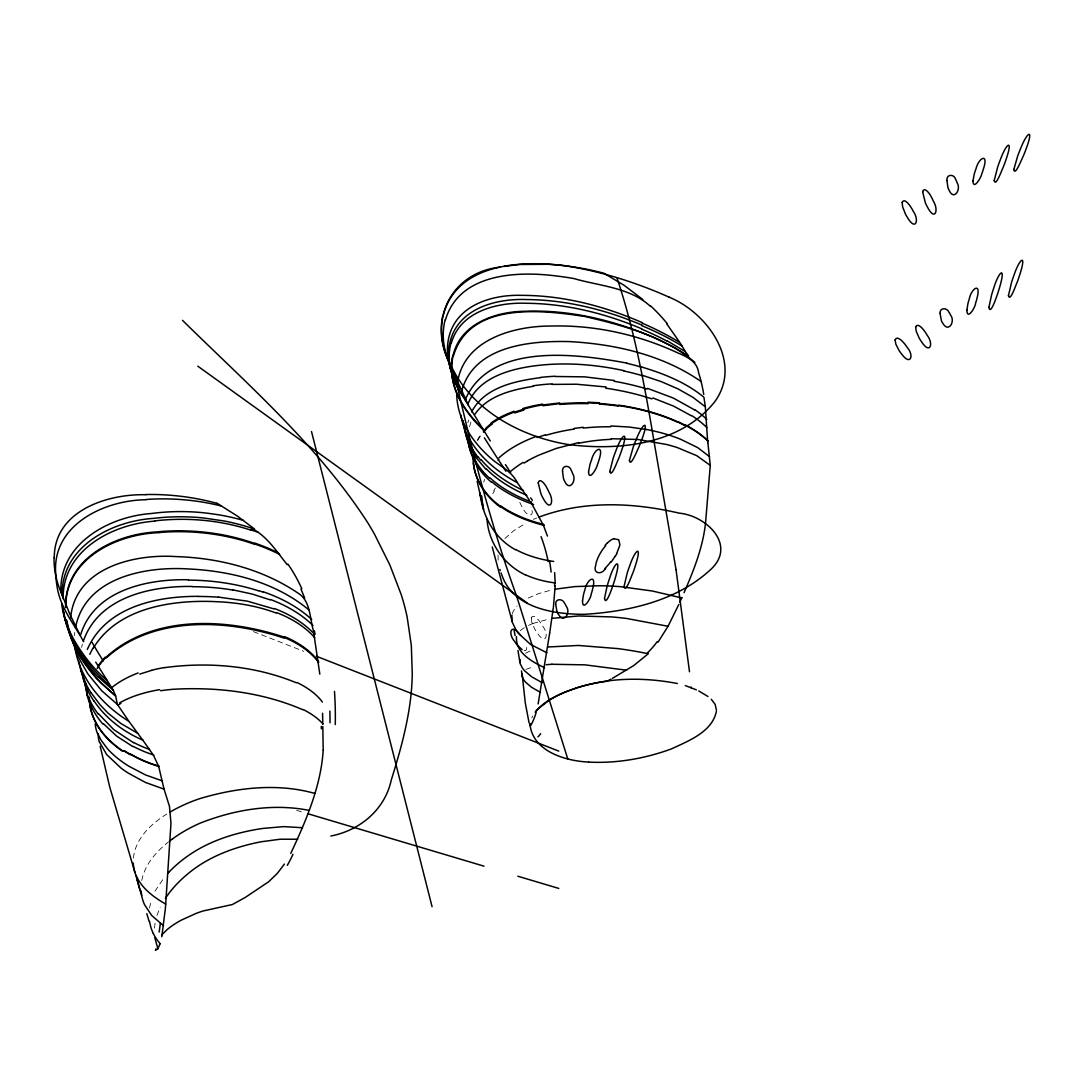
<?xml version="1.0" encoding="UTF-8"?>
<svg xmlns="http://www.w3.org/2000/svg" width="1084" height="1084" viewBox="0 0 1084 1084"><rect width="100%" height="100%" fill="white"/><g stroke="black" fill="none" stroke-linecap="round" stroke-linejoin="round"><path stroke-width="0.75" stroke-dasharray="5 3.75" d="M498.057 555.198L498.179 560.794M74.511 635.63L74.782 632.297M154.484 928.121L155.066 923.107M133.427 858.04C135.392 838.501 150.988 823.908 166.76 814.07M149.457 908.121L151.394 899.734M141.76 880.547C144.728 864.666 155.988 851.889 168.277 842.119M467.936 422.801L468.573 420.009M81.612 647.392L82.398 644.194M469.494 426.866L471.106 421.649M156.923 915.424L160.229 907.24M483.681 482.123L484.629 479.426M531.851 717.893L532.745 715.968M154.958 891.211L164.511 877.064M504.914 538.518L513.518 530.862L525.483 523.342M497.678 460.7L499.358 459.115M525.469 653.232L528.613 651.687A87.885 21.707 5.6 0 1 530.55 650.983M525.984 669.37L533.951 666.538M528.274 598.002L538.938 593.49L551.851 589.899M533.396 519.385L536.783 517.962M532.894 623.476L549.683 618.842M524.128 650.657C527.596 651.525 526.892 646.606 525.97 644.736M296.677 810.398L304.753 812.797M253.412 631.606L303.777 651.321M519.792 502.366L520.862 504.67A95.392 55.081 -60 0 0 523.26 508.843C526.919 516.905 535.631 517.678 530.889 507.014M492.841 493.708A97.194 59.457 -9.3 0 1 494.453 490.916M493.654 490.808A100.866 61.368 -9.9 0 1 495.415 488.003M520.266 630.752A88.617 26.924 2.8 0 1 523.03 628.517A90.135 27.398 2.8 0 1 524.71 627.46M528.518 625.4A90.135 27.398 2.8 0 1 532.962 623.49M477.136 440.578A101.503 55.352 3.2 0 1 481.161 433.966M477.949 440.253A100.975 55.162 3 0 1 482.068 433.952M512.285 613.842A109.389 39.119 0.1 0 1 512.949 611.891L514.656 608.883A93.861 33.563 0 0 1 517.054 606.01M531.255 618.015L531.81 622.27L534.71 628.964A95.392 55.081 -60 0 0 537.257 632.961C545.604 645.779 549.439 634.845 542.799 626.308A95.392 55.081 -60 0 0 540.252 622.311C538.707 620.116 533.138 613.07 531.255 618.015"/><path stroke-width="1.5" d="M60.948 592.853C58.563 544.127 108.495 516.553 151.259 513.518A160.188 114.254 -0.9 0 1 208.887 513.396L218.968 514.846A178.033 126.977 -0.9 0 1 243.426 520.401M555.184 585.739L553.423 607.013M529.913 723.76C532.244 751.158 565.143 760.968 588.49 762.066M62.154 595.712C60.772 547.244 111.042 521.038 153.467 518.396A158.847 112.221 -0.5 0 1 203.02 517.922L224.388 521.025A177.844 125.636 -0.5 0 1 249.97 527.583C265.987 534.656 276.461 551.255 287.206 564.683M65.596 607.203C64.498 557.935 116.815 532.976 159.619 531.797M323.181 750.114L322.829 726.51M65.772 607.636C64.864 558.423 117.248 533.734 159.985 532.623M323.181 750.426C320.905 786.252 305.932 821.022 290.742 853.46M63.143 598.774C62.276 550.374 112.262 524.06 154.768 521.147M716.389 711.321C712.242 731.998 688.299 740.995 671.308 748.949C644.953 758.583 616.647 763.57 588.558 762.079M54.254 557.582C54.308 510.957 106.95 493.748 145.825 494.738M530.428 723.624C528.775 731.592 536.133 714.641 536.119 712.025M161.787 936.779L165.418 908.175L170.974 823.434L169.483 806.428L164.05 789.152L158.765 766.794M707.96 443.437L710.264 465.375L705.576 522.691M705.508 523.355C702.784 547.596 693.719 570.496 684.045 592.677M538.138 703.923L549.696 632.988M70.609 617.772C75.365 567.609 133.996 553.788 175.92 556.58C219.605 557.921 264.117 569.385 300.254 594.655C310.634 602.989 309.848 619.045 313.561 631.132M549.723 632.799L553.287 607.867M522.109 673.841L525.333 703.245L529.087 722.933M519.995 659.56L520.198 663.638L522.325 667.907A177.912 43.875 5.8 0 0 524.561 670.725L531.634 676.782L542.163 682.676M457.312 383.966C462.895 339.807 513.369 325.877 551.268 326.04C594.75 324.888 638.408 334.536 677.771 352.91C687.432 356.907 697.391 361.663 698.665 372.991C700.982 379.983 702.5 387.205 703.76 394.454M75.46 627.839C84.972 577.636 144.619 566.282 187.735 568.924C230.499 570.861 275.011 581.918 308.601 609.655M516.499 636.714C515.117 652.46 532.271 662.039 544.588 667.703M442.949 316.203C456.012 263.724 519.615 260.092 564.208 265.621C600.333 271.122 635.725 282.301 669.113 297.151M461.486 391.717C473.396 345.755 530.144 340.539 569.696 341.609C615.604 344.143 662.934 354.969 701.131 381.568M453.302 356.311C469.413 301.433 541.309 309.834 585.075 316.528C623.327 325.525 664.478 336.311 694.83 362.408M453.126 355.376C460.483 323.208 496.567 311.243 525.997 311.257C565.374 309.807 604.655 318.154 641.254 332.327M445.483 319.78C459.372 272.965 517.773 270.783 557.867 276.163A170.825 103.888 9.3 0 1 573.978 278.574C599.208 285.946 630.007 287.477 650.115 306.081M160.147 943.649L157.871 948.785L154.849 937.741M80.473 635.265C93.888 590.211 147.221 578.748 188.453 579.777M451.378 342.91C460.47 311.216 497.448 302.097 526.567 303.276C566.227 303.642 605.387 313.425 641.782 328.818M450.632 339.848C459.806 307.829 497.068 298.357 526.567 299.55C566.39 299.848 605.739 309.699 642.256 325.227M465.537 399.007C491.16 342.056 577.149 353.804 626.877 363.099M83.387 640.996C98.685 597.04 151.042 585.753 192.369 586.471M467.719 404.63C477.028 379.698 505.212 370.443 529.209 366.636C560.591 361.717 592.799 363.912 623.761 370.592M681.944 597.447L679.776 602.325M678.801 604.506L668.056 626.267L658.029 642.135M616.579 553.721L619.682 545.672A15.975 14.309 34 0 0 619.872 544.439L618.707 539.724L614.018 538.802M471.594 411.906C484.562 387.137 515.212 381.012 540.51 377.638M615.292 555.997L611.349 561.864M93.238 648.273C115.283 611.498 161.719 601.755 201.543 601.363A164.348 104.606 -3.6 0 1 216.57 601.701C236.827 602.487 257.125 605.888 276.149 613.029M284.387 864.084L277.301 873.433L268.669 881.753L245.336 897.389L232.382 904.53L203.304 910.926A64.959 27.981 -11.1 0 0 196.136 913.392L181.096 920.235A76.734 33.048 -11.1 0 0 166.814 929.882L161.692 934.964M165.364 898.324L169.578 892.457A87.506 55.514 -30.8 0 1 188.494 873.311C206.773 858.189 229.293 849.07 252.22 843.677A170.784 108.698 -30.9 0 1 261.447 841.726L280.228 839.219L297.693 839.233M474.914 414.21C487.963 395.348 512.258 389.793 533.545 386.243M535.171 712.147C545.401 699.586 560.821 693.11 575.821 688.218M605.089 545.333L607.108 543.152M167.749 873.392L169.443 871.577M105.866 657.392C153.115 614.221 226.868 618.165 283.927 637.04M106.205 658.002C153.643 615.17 227.247 619.221 284.252 638.151M486.337 429.088L485.767 429.643A100.975 55.162 3 0 0 483.491 432.231M604.967 569.181C601.335 575.048 592.758 573.504 595.658 565.672A35.352 32.872 0.7 0 1 596.308 562.271A50.514 47.127 7.3 0 1 605.658 545.767M169.267 841.319L172.37 838.975M157.857 948.812L155.364 950.302M547.664 646.999L578.422 645.454L618.043 648.625A108.82 27.032 5.8 0 1 629.858 650.359A116.245 28.861 5.8 0 1 648.273 653.747L633.733 665.549L612.474 678.34M523.978 463.071L527.583 460.93M170.147 812.024L173.63 810.033A93.847 52.953 -17.9 0 1 200.174 798.501C236.881 787.634 277.45 782.824 314.753 793.42M118.142 704.952L120.92 703.38M610.956 679.153L607.04 681.24A77.438 32.926 -10.6 0 0 575.753 688.15M538.965 517.109C583.775 500.252 633.246 502.461 679.221 513.152C706.971 515.767 737.906 546.065 709.559 570.536C675.928 601.132 628.286 611.661 584.113 614.33C553.599 614.316 512.827 608.07 501.716 574.642M572.474 689.356L566.011 691.822A76.734 32.628 -10.6 0 0 548.965 700.454L538.463 708.502A64.959 27.628 -10.6 0 0 536.038 711.118M537.257 437.502L545.238 434.86M514.737 412.95L523.789 410.037M515.036 411.974L523.735 409.224M139.768 674.085L151.557 670.413M573.504 689.018C606.742 677.378 643.029 676.931 677.364 683.503M330.85 836.021C360.159 830.317 384.901 809.612 391.283 779.979C399.779 752.852 407.53 725.277 410.782 696.958A301.853 174.267 60 0 0 412.272 674.018L411.324 645.427L407.164 617.094A162.099 93.59 60 0 0 401.216 594.628L389.955 565.198L374.536 534.263A176.272 101.774 60 0 0 367.747 522.732C317.869 445.429 247.545 384.359 182.505 320.349M578.734 442.57L556.051 448.491L539.154 455.023A95.839 56.111 -11.8 0 0 527.515 460.876M500.225 267.125C451.242 272.341 427.733 320.214 449.887 363.167C470.307 409.359 519.561 436.405 567.65 444.44C618.666 451.025 679.749 444.86 714.397 402.205C743.556 362.991 707.689 312.802 669.126 297.165M555.401 589.168L574.683 586.607L599.791 585.739A107.804 38.631 0.2 0 1 620.807 586.701L652.365 591.01L681.741 597.921M542.935 405.741L559.561 403.627M543.098 404.969L559.642 402.936M503.924 266.42L519.561 264.482M164.226 667.676C208.399 661.633 254.97 665.684 296.366 682.798M552.935 618.259L578.599 615.969L611.268 616.904A108.386 33.076 2.9 0 1 626.498 618.449L668.056 626.267M574.208 428.41L583.192 427.259M145.92 499.738C103.942 500.158 51.449 525.212 55.758 574.235A170.825 116.557 2.9 0 0 56.91 585.36C59.579 606.81 73.671 623.395 83.658 641.674M520.09 264.482L548.179 264.293A181.231 116.584 6.5 0 1 604.018 273.276L624.154 285.336L642.812 299.509M551.878 664.262L585.035 664.858L626.593 670.21M552.244 384.386L576.566 384.224L606.119 386.974M554.954 376.487L584.628 376.853L614.371 380.484M611.213 438.708L637.88 439.494L666.552 444.481A174.118 105.975 -11.6 0 1 676.89 447.421L696.782 455.687L710.264 465.375M198.142 596.349C157.519 596.214 108.414 606.322 88.793 646.308A126.245 79.593 -5.3 0 0 87.33 649.397M610.793 425.971L629.099 427.028L646.592 429.535M588.287 402.801L599.344 403.329M588.165 402.205L599.493 402.774M218.412 597.094L247.558 601.2L274.049 608.923M302.463 827.715L283.723 826.618L263.209 828.393A177.912 110.405 -27.5 0 0 253.331 830.019C231.19 834.192 209.32 841.563 190.472 854.138A87.885 54.336 -27.4 0 0 169.483 871.59M233.128 589.913L252.301 594.086L270.187 599.858M308.981 810.358C272.748 803.176 234.469 809.653 200.418 823.041A88.617 52.411 -22.5 0 0 189.361 828.366A90.135 53.346 -22.5 0 0 172.397 839.002M162.451 780.927L145.5 774.924L128.847 766.212A157.492 78.807 0.4 0 1 107.722 749.03L101.069 740.209L97.614 733.312M164.05 789.152L145.446 782.445L127.844 772.865A174.118 77.52 2.6 0 1 120.88 767.96L106.639 754.545L99.66 742.283M685.278 685.576L696.375 689.844M307.978 813.759L484.033 866.17M517.827 876.224L558.775 888.419M641.471 366.948C663.354 373.479 685.156 382.124 703.109 396.568M643.002 375.511L661.254 381.622L678.056 388.912L692.92 397.327L705.345 406.798L707.595 441.039M647.582 388.397L673.245 398.031L694.885 410.064M250.905 529.873L258.182 532.325M258.602 590.604L263.127 592.135M652.853 397.95L673.462 406.066L691.267 415.728M546.905 652.771L530.415 644.357L518.125 633.002A198.765 71.016 0.2 0 1 516.065 630.143L512.42 622.501L492.244 546.973M316.379 656.254L558.775 751.117M642.392 322.707C604.316 306.027 563.097 295.336 521.35 295.349C493.315 294.482 458.803 304.306 449.724 334.197A160.188 90.541 11.9 0 0 450.294 367.341M158.657 766.415L153.522 755.331L142.803 740.101C123.386 731.795 105.866 718.516 93.996 700.914M302.815 709.735C262.477 692.242 217.315 686.836 173.657 689.248A97.194 46.084 2.7 0 0 160.649 690.738M678.259 422.204L685.278 425.687M678.421 421.893L685.44 425.389M142.803 740.101L137.641 733.258L120.825 723.448L108.224 713.286L100.162 704.925L91.273 693.042M540.469 692.391L531.634 687.351L525.726 682.351A170.784 35.582 7.7 0 1 523.843 680.02L522.136 676.389L521.485 670.955M698.746 690.955L707.987 696.497M525.171 574.805C503.924 564.737 488.599 542.854 487.028 519.331M666.89 340.688L685.305 351.568L688.625 355.986L673.787 347.137L654.695 337.883A226.258 130.961 9.6 0 0 641.159 332.436M529.317 500.049L517.339 482.665C490.862 468.667 466.066 445.524 460.741 414.833M133.481 742.703L113.712 729.573L98.549 713.814M132.885 746.605L116.584 736.063L103.359 723.638M165.73 904.097C153.522 897.132 141.367 888.162 135.785 874.802A107.804 61.029 -17.9 0 1 133.278 863.04M130.243 754.41L123.928 750.507M515.51 549.737C494.602 538.626 482.394 516.052 480.009 492.99L483.667 509.683M130.134 754.667L123.847 750.765M137.641 733.258C134.822 729.247 131.869 725.331 128.955 721.375C102.98 705.345 80.501 679.898 75.175 648.977M517.339 482.665C512.434 472.773 503.084 467.638 494.453 461.269C474.25 444.833 457.407 421.297 456.689 394.441M217.085 503.247L237.803 516.363L254.605 529.1M163.521 925.75L151.692 915.479L144.578 904.734A108.386 64.39 -22.4 0 1 141.747 895.967L141.11 890.967M522.082 649.655L517.366 645.197A95.392 55.081 -60 0 1 514.615 641.443C507.434 633.246 511.242 622.69 520.035 634.614A95.392 55.081 -60 0 1 520.767 635.522M197.803 366.189L526.919 602.785M128.495 720.752L117.397 704.383L101.774 690.82L87.682 673.652L77.167 655.021L71.72 638.205M117.397 704.383L115.636 696.009L96.015 678.096L79.728 656.01L71.205 638.395L66.503 620.129M115.636 696.009L101.3 683.313L91.002 671.85A226.258 155.784 0.1 0 1 83.996 662.527M500.266 507.014C486.404 497.177 475.781 481.662 473.708 465.212M499.914 505.93C486.418 496.228 475.93 481.377 473.6 464.955A147.221 80.216 2 0 1 473.071 458.424M115.405 695.467L113.346 690.359L98.644 677.31M703.909 397.232L705.345 406.798M491.418 482.231C480.32 472.814 472.055 460.022 468.925 445.741M709.532 456.649L697.73 447.638L680.562 439.237A157.492 92.181 -7 0 0 646.62 429.494M489.385 478.085C480.646 469.982 473.464 459.982 469.765 448.586M711.294 699.248L715.155 704.424L716.429 710.142M485.618 468.966L476.526 458.071L469.941 446.54M478.356 457.177L480.673 459.995M666.768 323.872L680.373 343.316M490.28 440.998L464.968 399.766M531.119 502.583L543.409 525.333M468.491 404.413L464.087 397.449A177.844 101.49 11.3 0 1 454.765 381.405L450.239 368.452A158.847 90.65 11.3 0 1 450.592 339.834M680.738 343.804L685.305 351.568M83.807 659.465C73.753 645.332 66.07 629.14 63.793 611.823M84.064 662.5C75.324 649.682 68.59 635.197 66.354 619.736M505.429 464.602L510.632 472.624M113.346 690.359L95.731 662.134M466.256 400.416L448.925 362.788M79.2 633.435L69.715 613.896L61.964 594.588M86.002 683.774L80.948 671.064L78.766 661.362M87.099 688.801L83.414 679.438L81.11 669.898M300.959 589.1L304.672 597.989M543.694 526.025L547.461 536.106M501.309 573.572L501.038 572.867M87.072 693.232L83.36 677.717M500.252 570.563L499.914 569.439M450.239 367.341L452.434 373.424A178.033 100.622 11.9 0 0 460.443 388.587M617.04 278.1C634.763 331.067 644.723 386.148 653.977 441.107M516.96 597.094L567.759 758.908M516.905 596.932C490.388 523.707 471.255 448.058 454.115 372.164M146.801 913.622L149.064 921.251M134.972 872.552L109.714 786.943L100.189 746.199M137.194 880.14L141.611 895.411M135.934 875.466L140.161 890.736M87.167 694.858L84.945 682.5M311.501 431.513L432.082 906.739M481.039 498.464L477.163 481.391M514.101 630.658L515.13 635.563M482.99 506.946L481.662 495.876M512.176 621.538L511.756 617.717M149.538 921.454L150.635 926.454A108.82 67.479 -27.3 0 0 153.318 933.514M517.976 650.481L519.941 662.595M653.923 440.809L676.05 569.656M707.676 441.432L707.879 442.814M676.077 569.886L689.492 671.768M61.598 603.449C63.861 621.945 72.289 639.154 83.183 654.058A204.876 146.272 -1.3 0 0 107.275 680.698M691.091 686.931L691.186 687.649M62.628 606.186C64.566 624.492 72.709 641.592 83.346 656.416A199.89 141.381 -0.9 0 0 109.362 685.034M319.807 674.112L314.238 636.376M89.254 699.559L89.565 702.432A148.738 88.183 -4.5 0 0 122.885 751.063M314.048 634.425L314.197 635.942M554.642 572.664L555.184 583.26M89.254 697.093L89.389 699.966M322.571 713.258L322.788 724.044M449.115 362.761A164.226 105.649 6.5 0 1 442.651 316.162M450.93 366.446A165.107 100.663 9.3 0 1 445.158 319.712M642.013 323.086A204.876 114.958 12 0 1 679.018 342.029M641.836 325.688A199.89 113.183 11.4 0 1 681.863 345.918M482.624 428.641A168.183 98.156 9.7 0 1 468.776 413.221A164.145 95.948 9.6 0 1 451.865 374.657M465.239 399.739A165.364 93.332 11.5 0 1 451.012 342.815M641.525 329.089A216.001 120.785 11.6 0 1 666.606 340.891M483.654 430.24A167.492 97.926 9.6 0 1 469.087 414.196A164.023 96.056 9.4 0 1 451.784 372.368M451.567 371.406A164.145 95.948 9.6 0 1 452.814 355.308M505.889 471.242A147.519 11.03 57.3 0 1 484.385 437.8M451.649 369.129A164.023 96.056 9.4 0 1 452.976 356.257M523.491 490.551A135.337 80.094 4.8 0 1 481.255 459.846M526.851 495.307A129.552 74.837 4.6 0 1 486.201 468.803M478.058 457.245A154.849 92.438 4.4 0 1 463.125 420.768M626.782 363.276A188.955 110.676 4.5 0 1 641.362 367.11M532.352 500.307A62.547 34.431 69.8 0 1 530.699 497.881M531.648 502.082A122.099 67.94 4.3 0 1 490.009 477.881M469.819 446.554A157.763 91.937 4.4 0 1 464.887 428.559M623.598 370.904A180.025 102.966 4.3 0 1 642.785 375.796M533.64 504.534A117.655 63.129 4.5 0 1 492.055 482.041M468.871 445.741A161.801 90.907 4.4 0 1 467.312 437.123M540.401 377.422A126.245 65.989 4.1 0 1 554.872 376.27M614.059 381.243A167.071 91.747 4 0 1 647.013 389.034M695.169 409.942A119.768 67.479 3.5 0 1 706.809 419.359M543.829 524.453A110.27 59.579 1.2 0 1 500.483 505.7M469.765 448.695A164.348 89.064 4.7 0 1 469.182 445.944M468.749 443.193A164.348 89.064 4.7 0 1 468.464 440.443M533.206 385.782A120.812 61.07 4.3 0 1 552.027 383.885M605.726 388.18A159.511 84.078 4.2 0 1 651.904 398.858M691.66 415.551A120.771 65.596 3.7 0 1 706.836 427.543M544.209 525.374A110.053 59.566 1 0 1 500.822 506.784M541.092 536.688A174.565 133.007 32.3 0 1 548.152 561.62M549.629 561.498A226.719 167.221 37.1 0 1 551.119 572.054M553.734 561.458A101.706 59.471 -6.7 0 1 515.781 549.561M554.615 583.395A111.395 85.243 -34.2 0 1 554.588 585.861M555.36 582.948A96.232 58.861 -11.7 0 1 525.306 574.696M509.9 471.974A100.866 61.368 -9.9 0 1 523.003 462.448M578.856 443.207A127.953 76.937 -11.6 0 1 611.064 439.345M657.189 641.701A127.709 99.877 9.2 0 1 647.284 653.11M540.672 733.719A226.285 39.431 87.3 0 1 537.894 736.863M546.187 664.736A87.506 18.279 7.5 0 1 552 664.302M650.441 305.742A177.491 176.678 -19.2 0 1 667.161 323.56M685.833 425.172A121.516 66.273 0.6 0 1 708.096 440.903M685.657 425.456A121.516 66.381 0.4 0 1 708.164 441.283M607.216 543.247A20.135 18.807 45.5 0 1 613.91 538.558M616.715 553.788A65.907 59.173 11.8 0 1 615.441 556.078M610.861 561.607A64.566 54.417 -11.6 0 1 605.116 568.273M605.658 568.653A40.365 29.742 -22.2 0 1 605.062 569.236M483.342 431.283A101.503 55.352 3.2 0 1 485.795 428.681M485.944 428.112A90.5 49.471 3.6 0 1 491.77 423.329M491.025 423.017A100.27 54.39 3 0 1 514.155 411.27M522.922 408.492A110.961 57.438 1.3 0 1 542.528 404.115M559.913 403.722A131.801 67.194 0.9 0 1 588.097 403.031M599.33 403.505A147.139 78.062 0.9 0 1 618.612 405.579A149.362 81.056 0.6 0 1 678.015 422.367M618.801 405.186A149.402 80.921 0.8 0 1 678.191 422.055M473.64 465.212A146.177 79.782 1.9 0 1 473.423 463.112M486.12 429.007A90.853 49.742 3.4 0 1 492.299 423.952M491.594 423.654A100.392 54.525 2.8 0 1 513.87 412.272M522.989 409.318A110.717 57.411 1.1 0 1 542.379 404.901M559.859 404.467A131.936 67.411 0.7 0 1 588.219 403.682M599.195 404.061A146.801 78.048 0.7 0 1 618.422 406.066M498.911 457.895A101.788 58.821 -5.5 0 1 536.268 436.432M545.604 435.375A116.313 64.606 -7 0 1 574.33 429.061M583.26 428.085A133.603 76.476 -6.8 0 1 610.577 426.784M511.77 617.717A109.389 39.119 0.1 0 1 511.973 615.251M145.784 494.534A164.226 106.584 6 0 1 217.017 503.369M145.866 499.507A165.107 112.587 3.1 0 1 220.838 505.889M62.059 594.574A181.231 117.628 6 0 1 54.078 557.582M103.237 660.861A177.491 63.143 54 0 1 92.086 642.392M254.862 543.138A168.183 115.798 0.6 0 1 278.439 552.921M255.147 544.127A167.492 115.094 0.7 0 1 279.645 554.412M287.951 564.141A147.519 141.963 69 0 1 301.813 588.72M263.371 591.837A135.337 86.11 0.9 0 1 311.704 619.479M270.512 599.52A129.552 82.316 -0.4 0 1 312.991 625.495M314.468 630.956A62.547 60.054 -88.9 0 1 314.97 634.303M274.442 608.517A122.099 77.262 -2.3 0 1 314.509 634.248M149.47 749.451A119.768 74.633 -1.7 0 1 133.725 742.526M276.583 612.609A117.655 74.633 -4.1 0 1 314.767 637.731M153.779 755.047A120.771 75.555 -3.5 0 1 133.196 746.375M284.482 636.593A110.27 65.731 -3.7 0 1 318.56 661.511M158.928 766.117A121.516 71.639 -3.2 0 1 130.703 754.125M284.807 637.704A110.053 65.379 -3.6 0 1 318.71 662.581M159.036 766.496A121.516 71.395 -3.2 0 1 130.608 754.396M334.482 691.362A174.565 49.132 77.9 0 1 335.254 724.559M329.875 711.077A226.719 76.002 75.8 0 1 330.024 722.811M296.948 682.486A101.706 51.192 0.3 0 1 322.382 702.066M321.352 728.854A111.395 33.631 -77.9 0 1 321.284 726.361M303.263 709.559A96.232 42.845 2.9 0 1 323.005 724.017M160.337 923.067A127.709 13.591 88.7 0 1 159.145 932.064M160.161 943.636A116.245 72.086 -27.3 0 1 153.305 933.514M292.965 854.287A226.285 172.356 15.1 0 1 287.301 865.371M155.825 949.679A77.438 33.36 -11.1 0 1 155.798 948.893M154.714 520.889A165.364 117.302 -1.1 0 1 250.743 530.103M98.441 677.405A216.001 153.413 -1.6 0 1 83.685 659.506M159.592 531.607A164.145 112.831 0.7 0 1 254.659 543.436M159.944 532.447A164.023 112.519 0.7 0 1 254.93 544.425M188.467 580.13A154.849 97.79 1.4 0 1 258.453 590.78M91.178 693.069A188.955 119.66 0.3 0 1 85.921 683.787M192.369 586.701A157.763 99.796 0.1 0 1 233.046 590.102M93.82 700.969A180.025 113.752 -0.9 0 1 86.964 688.828M198.128 596.471A161.801 102.424 -1.8 0 1 218.385 597.203M98.116 713.949A167.071 105.134 -3 0 1 86.855 693.272M89.809 654.343A120.812 76.395 -6.7 0 1 92.939 648.218M102.723 723.882A159.511 100.649 -4.9 0 1 86.977 694.898M98.644 665.237A111.029 66.219 -5.6 0 1 105.175 657.189M97.113 668.557A110.771 65.826 -5.5 0 1 105.5 657.798M122.804 751.32A148.603 87.79 -4.4 0 1 89.647 702.825M151.475 670.318A93.82 50.081 0.4 0 1 164.158 667.581M112.384 687.107A101.666 52.642 -0.3 0 1 138.169 672.947M97.37 733.34A134.118 67.222 -0.4 0 1 95.202 723.868M119.633 702.866A100.866 47.073 2.5 0 1 159.673 689.654M99.403 742.283A127.953 56.856 2.1 0 1 98.197 733.895M624.032 586.62C625.698 593.802 631.823 574.683 632.812 573.138A95.392 55.081 -60 0 0 635.197 566.2C642.649 543.477 635.17 549.276 629.56 566.227A95.392 55.081 -60 0 0 627.162 573.165L624.032 586.62M1008.445 295.647C1010.112 302.815 1016.236 283.696 1017.226 282.165A95.392 55.081 -60 0 0 1019.61 275.228C1027.063 252.504 1019.597 258.304 1013.974 275.255A95.392 55.081 -60 0 0 1011.589 282.192L1008.445 295.647M538.247 482.895L540.957 493.897A95.392 55.081 -60 0 0 543.152 498.301C550.577 512.651 554.615 501.133 548.897 492.014A95.392 55.081 -60 0 0 546.715 487.61C545.672 485.063 539.547 476.703 538.247 482.895M922.674 191.922L925.384 202.925A95.392 55.081 -60 0 0 927.579 207.315C935.004 221.678 939.029 210.16 933.324 201.041A95.392 55.081 -60 0 0 931.129 196.638C930.099 194.077 923.961 185.73 922.674 191.922M582.501 601.01C582.514 611.986 591.092 598.219 591.2 594.059A36.842 21.273 -60 0 0 592.609 589.113C597.027 572.745 586.905 579.141 584.832 590.075A36.842 21.273 -60 0 0 583.422 595.021L582.501 601.01M966.928 310.038C966.928 321.013 975.505 307.246 975.614 303.086A36.842 21.273 -60 0 0 977.023 298.141C981.44 281.772 971.318 288.168 969.245 299.103A36.842 21.273 -60 0 0 967.836 304.048L966.928 310.038M588.531 471.96C588.924 481.784 596.999 468.125 597.419 464.657A36.842 21.273 -60 0 0 599.086 459.684C604.384 443.627 594.398 448.356 591.552 459.86A36.842 21.273 -60 0 0 589.886 464.819L588.531 471.96M972.958 180.987C973.351 190.798 981.413 177.153 981.833 173.67A36.842 21.273 -60 0 0 983.5 168.711C988.798 152.654 978.811 157.37 975.966 168.874A36.842 21.273 -60 0 0 974.299 173.847L972.958 180.987M895.113 339.983L895.831 344.102L899.043 350.471A95.392 55.081 -60 0 0 901.78 354.224C910.574 366.148 914.381 355.593 907.2 347.381A95.392 55.081 -60 0 0 904.449 343.642C902.715 341.501 896.82 335.024 895.113 339.983M562.542 471.499L563.45 478.356A36.842 21.273 -60 0 0 564.859 481.662C569.791 492.014 577.027 479.968 572.637 473.64A36.842 21.273 -60 0 0 571.227 470.321C569.669 464.643 561.769 465.05 562.542 471.499M946.955 180.513L947.877 187.369A36.842 21.273 -60 0 0 949.286 190.689C954.205 201.028 961.454 188.995 957.05 182.668A36.842 21.273 -60 0 0 955.641 179.348C954.096 173.67 946.183 174.077 946.955 180.513M609.804 471.486C611.213 478.857 617.839 459.684 618.815 458.207A95.392 55.081 -60 0 0 621.349 451.269C629.248 428.763 621.918 433.803 615.807 451.025A95.392 55.081 -60 0 0 613.259 457.963L609.804 471.486M994.218 180.513C995.627 187.871 1002.253 168.711 1003.228 167.221A95.392 55.081 -60 0 0 1005.776 160.283C1013.676 137.79 1006.345 142.831 1000.22 160.053A95.392 55.081 -60 0 0 997.686 166.99L994.218 180.513M555.645 604.289L556.986 611.647A36.842 21.273 -60 0 0 558.653 614.682C564.33 624.005 571.078 612.148 566.173 606.146A36.842 21.273 -60 0 0 564.507 603.111C562.623 598.422 555.225 598.409 555.645 604.289M940.058 313.317L941.4 320.661A36.842 21.273 -60 0 0 943.066 323.696C948.744 333.032 955.492 321.176 950.6 315.159A36.842 21.273 -60 0 0 948.92 312.124C947.037 307.45 939.652 307.436 940.058 313.317M604.506 598.354C605.821 606.81 611.986 588.124 612.907 585.59A95.392 55.081 -60 0 0 615.102 578.666C621.918 555.686 614.33 562.447 609.357 579.019A95.392 55.081 -60 0 0 607.162 585.956L604.506 598.354M988.92 307.368C990.248 315.837 996.399 297.151 997.334 294.618A95.392 55.081 -60 0 0 999.516 287.68C1006.345 264.699 998.743 271.461 993.771 288.046A95.392 55.081 -60 0 0 991.575 294.983L988.92 307.368M915.668 327.043L916.237 331.298L919.137 337.991A95.392 55.081 -60 0 0 921.685 341.975C930.018 354.807 933.866 343.872 927.226 335.335A95.392 55.081 -60 0 0 924.679 331.338C923.121 329.13 917.552 322.097 915.668 327.043M629.425 460.443C630.468 468.044 637.758 448.871 638.706 447.435A95.392 55.081 -60 0 0 641.443 440.524C649.899 418.383 642.812 422.394 636.037 439.941A95.392 55.081 -60 0 0 633.3 446.865L629.425 460.443M1013.838 169.47C1014.895 177.071 1022.171 157.885 1023.133 156.462A95.392 55.081 -60 0 0 1025.87 149.538C1034.326 127.411 1027.226 131.421 1020.451 148.969A95.392 55.081 -60 0 0 1017.713 155.893L1013.838 169.47M902.173 202.423L902.62 206.773L905.289 213.697A95.392 55.081 -60 0 0 907.674 217.87C915.641 231.366 919.544 220.174 913.311 211.38A95.392 55.081 -60 0 0 910.912 207.207C909.503 204.957 904.205 197.478 902.173 202.423"/></g></svg>
